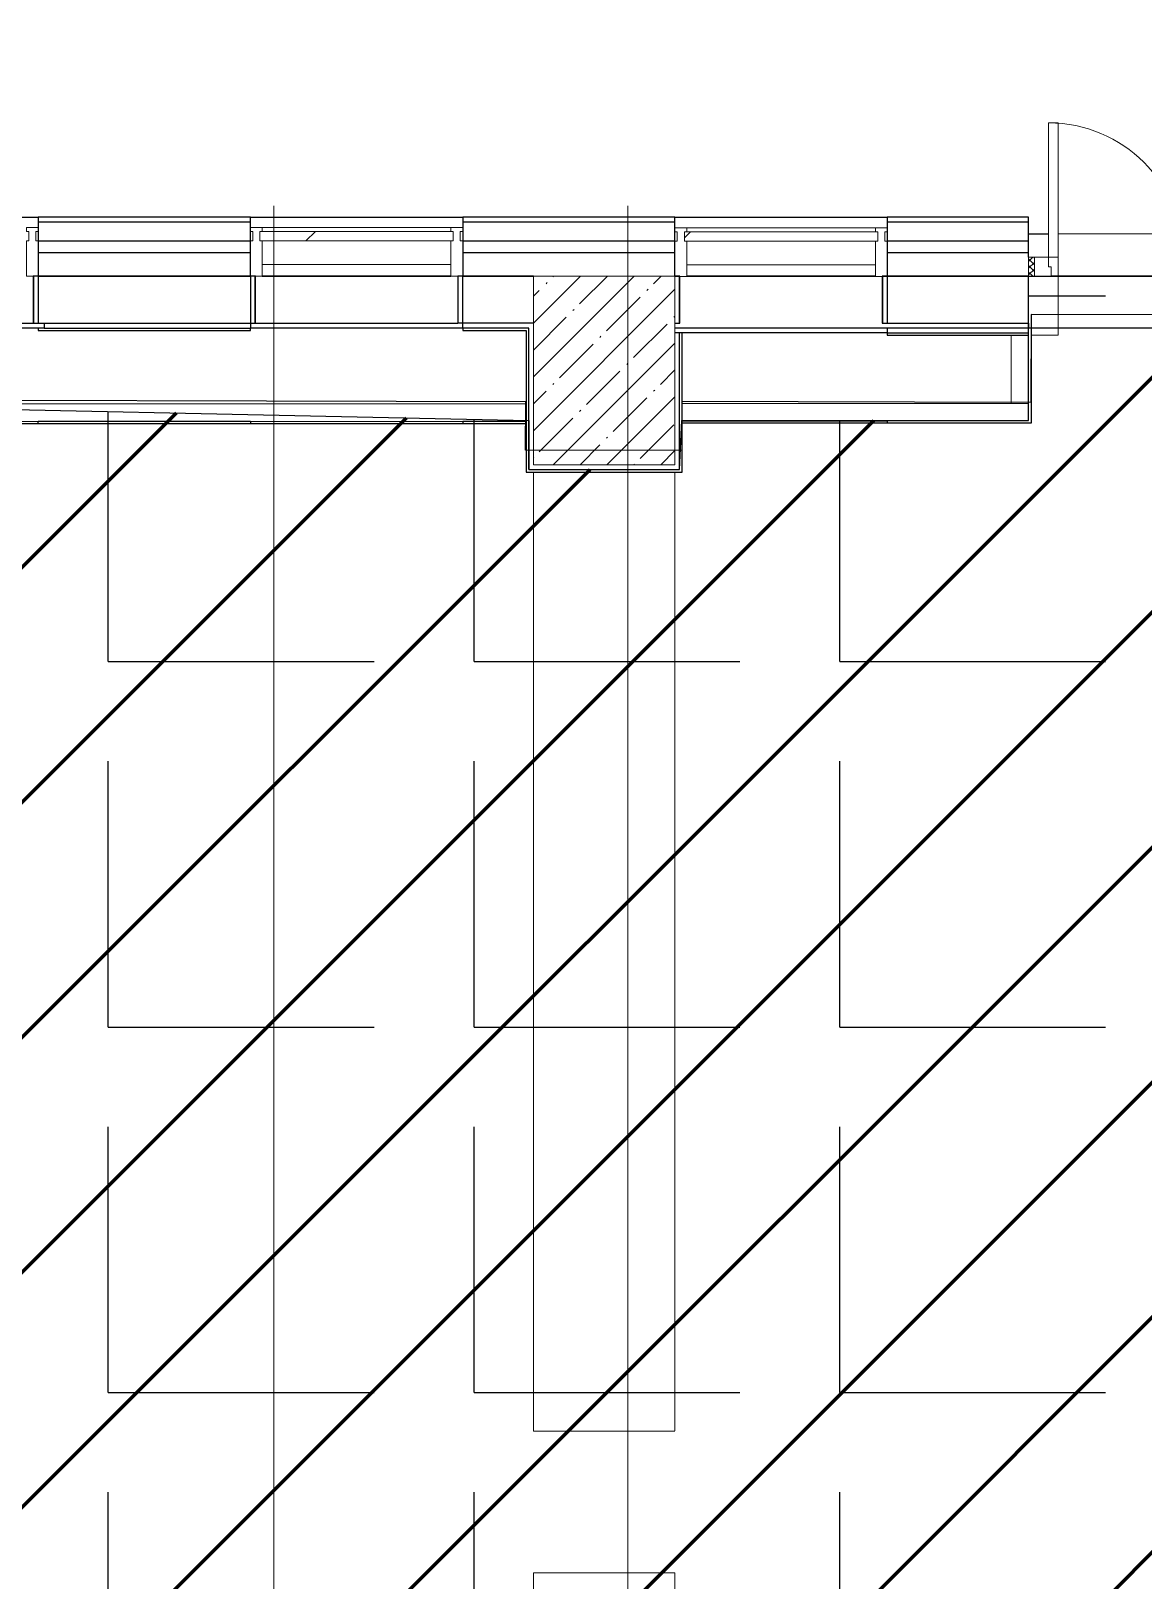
# Model space of a CAD drawing. Header units: millimetres. Extents: x -164500 to 426394, y -23753 to 102118.
# Drawn here: x 16044 to 20760, y 21433 to 28004 of the extents above; entities that cross this region are included whole.
import ezdxf

# ---------------------------------------------------------------- set-up
doc = ezdxf.new("R2010")
doc.units = ezdxf.units.MM
doc.layers.add('1.1.1) Плитка КР1 Остаток', color=52, linetype='Continuous')
for name, color, linetype, lineweight in [('183 стяжка подвал', 160, 'Continuous', 60), ('A-DOOR-2', 7, 'Continuous', 5), ('A-DOOR-FRAM-2', 7, 'Continuous', 5), ('A-FLOR', 7, 'Continuous', 9), ('A-GLAZ-CURT-1', 7, 'Continuous', 5), ('A-GLAZ-CURT-2', 7, 'Continuous', 20), ('A-GLAZ-CWMG', 7, 'Continuous', 9), ('A-GLAZ-CWMG-1', 7, 'Continuous', 20), ('A-WALL', 7, 'Continuous', 5), ('S-COLS-1', 7, 'Continuous', 5), ('Оси', 7, 'Continuous', 9)]:
    doc.layers.add(name, color=color, linetype=linetype, lineweight=lineweight)
doc.layers.add('A-DOOR-1', color=7, linetype='Continuous', lineweight=5, true_color=0xc0c0c0)
doc.layers.add('A-DOOR-FRAM-1', color=7, linetype='Continuous', lineweight=5, true_color=0xc0c0c0)

# ---------------------------------------------------------------- blocks, each defined once
blk = doc.blocks.new('Системная панель - Стекло - 40мм-22856102-Объем проектирования 1 этажа')
at = {"layer": 'A-GLAZ-CURT-1'}
h = blk.add_hatch(dxfattribs=at)
h.set_pattern_fill('FP_51', color=256, style=0, pattern_type=2)
h.set_pattern_definition([(45, (-17560.26, -27090), (-565.685, 565.685), [400, -1200]), (45, (-17960.26, -27290), (-565.685, 565.685), [1200, -400]), (45, (-17160.26, -27490), (-565.685, 565.685), [400, -1200])])
h.paths.add_polyline_path([(-147, -40), (410, -40), (410, 0), (-410, 0), (-410, -40), (-400, -40)])
at = {"layer": 'A-GLAZ-CURT-2'}
for p, q in [((410, 0), (-410, 0)), ((-410, 0), (-410, -40)), ((410, -40), (410, 0)), ((-410, -40), (410, -40))]:
    blk.add_line(p, q, dxfattribs=at)
blk = doc.blocks.new('Прямоугольный импост - Импост структурный с накладкой - 160мм Темный-33186088-Объем проектирования 1 этажа')
at = {"layer": 'A-GLAZ-CWMG'}
for p, q in [((17760.3, 27307), (16960.3, 27307)), ((17760.3, 27150), (16960.3, 27150))]:
    blk.add_line(p, q, dxfattribs=at)
blk = doc.blocks.new('Прямоугольный импост - Импост структурный с накладкой - 190мм-22856094-Объем проектирования 1 этажа')
at = {"layer": 'A-GLAZ-CWMG-1'}
for p, q in [((-50, 40), (-50, 190)), ((-50, 190), (0, 190)), ((0, 190), (0, 40)), ((-40, 40), (-50, 40)), ((-50, -17), (-50, 0)), ((-50, 0), (-40, 0)), ((-40, 0), (-40, 40)), ((-10, 40), (-10, 0)), ((0, 40), (-10, 40)), ((-10, 0), (0, 0)), ((0, 0), (0, -17)), ((0, -17), (-50, -17))]:
    blk.add_line(p, q, dxfattribs=at)
blk = doc.blocks.new('Системная панель - Стекло - 40мм-V27-Объем проектирования 1 этажа')
at = {"layer": 'A-GLAZ-CURT-1'}
h = blk.add_hatch(dxfattribs=at)
h.set_pattern_fill('FP_52', color=256, style=0, pattern_type=2)
h.set_pattern_definition([(45, (-19360.26, -27088.3), (-565.685, 565.685), [400, -1200]), (45, (-19760.26, -27288.3), (-565.685, 565.685), [1200, -400]), (45, (-18960.26, -27488.3), (-565.685, 565.685), [400, -1200])])
h.paths.add_polyline_path([(116, -40), (410, -38.3), (410, 0), (-410, 0), (-410, -40), (-15.4, -40)])
at = {"layer": 'A-GLAZ-CURT-2'}
for p, q in [((410, 0), (-410, 0)), ((-410, 0), (-410, -40)), ((410, -40), (410, 0)), ((-410, -40), (410, -40))]:
    blk.add_line(p, q, dxfattribs=at)
blk = doc.blocks.new('Прямоугольный импост - Импост структурный с накладкой - 190мм-V28-Объем проектирования 1 этажа')
at = {"layer": 'A-GLAZ-CWMG-1'}
for p, q in [((-50, 40), (-50, 190)), ((-50, 190), (0, 190)), ((0, 190), (0, 40)), ((-40, 40), (-50, 40)), ((-50, -17), (-50, 0)), ((-50, 0), (-40, 0)), ((-40, 0), (-40, 40)), ((-10, 40), (-10, 0)), ((0, 40), (-10, 40)), ((-10, 0), (0, 0)), ((0, 0), (0, -17)), ((0, -17), (-50, -17))]:
    blk.add_line(p, q, dxfattribs=at)
blk = doc.blocks.new('Прямоугольный импост - Импост структурный с накладкой - 190мм-22856098-Объем проектирования 1 этажа')
at = {"layer": 'A-GLAZ-CWMG-1'}
for p, q in [((0, 190), (-50, 190)), ((-50, 190), (-50, 40)), ((0, 40), (0, 190)), ((-50, 40), (-40, 40)), ((-40, 0), (-50, 0)), ((-50, 0), (-50, -17)), ((-40, 40), (-40, 0)), ((-10, 0), (-10, 40)), ((-10, 40), (0, 40)), ((0, 0), (-10, 0)), ((0, -17), (0, 0)), ((-50, -17), (0, -17))]:
    blk.add_line(p, q, dxfattribs=at)
blk = doc.blocks.new('Прямоугольный импост - Импост структурный с накладкой - 190мм-V63-Объем проектирования 1 этажа')
at = {"layer": 'A-GLAZ-CWMG-1'}
for p, q in [((0, 190), (-50, 190)), ((-50, 190), (-50, 40)), ((0, 40), (0, 188.3)), ((-50, 40), (-40, 40)), ((-40, 0), (-50, 0)), ((-50, 0), (-50, -17)), ((-40, 40), (-40, 0)), ((-10, 0), (-10, 40)), ((-10, 40), (0, 40)), ((0, 0), (-10, 0)), ((0, -17), (0, 0)), ((-50, -17), (0, -17))]:
    blk.add_line(p, q, dxfattribs=at)
blk = doc.blocks.new('BSC_Колонна _Прямоугольная - 600х800-V168-Объем проектирования 1 этажа')
at = {"layer": 'S-COLS-1'}
h = blk.add_hatch(dxfattribs=at)
h.set_pattern_fill('FP_161', color=256, style=0, pattern_type=2)
h.set_pattern_definition([(45, (-18410.26, -26700), (-114.04925, 114.04925), []), (45, (-18296.2, -26700), (-114.04925, 114.04925), [201.613, -40.323, 6.706, -33.617])])
h.paths.add_polyline_path([(-300, -400), (300, -400), (300, 400), (-300, 400), (-300, -369.5)])
for p, q in [((300, 400), (-300, 400)), ((-300, 400), (-300, -400)), ((300, -400), (300, 400)), ((-300, -400), (300, -400))]:
    blk.add_line(p, q, dxfattribs=at)
blk = doc.blocks.new('110_Дверь_СКБ_2Ст_Наружная - ДН-1_л_ Двухстворчатая 1450 х3300 _h_ в свету с верхним остеклением-23567691-Объем проектирования 1 этажа')
at = {"layer": 'A-DOOR-2'}
h = blk.add_hatch(dxfattribs=at)
h.set_pattern_fill('FP_182', color=256, style=0, pattern_type=2)
h.set_pattern_definition([(135, (1501.41, 189.685), (-14.14214, -14.14214), []), (225, (1501.41, 189.685), (14.14214, -14.14214), [])])
h.paths.add_polyline_path([(844.5, -125), (869.5, -125), (869.5, -45), (844.5, -45), (844.5, -85)])
at = {"layer": 'A-DOOR-FRAM-2'}
h = blk.add_hatch(dxfattribs=at)
h.set_pattern_fill('FP_183', color=256, style=0, pattern_type=2)
h.set_pattern_definition([(45, (-621.384, 189.685), (-14.1421, 14.1421), []), (135, (-621.384, 189.685), (-14.1421, -14.1421), [])])
h.paths.add_polyline_path([(-830.5, -125), (-805.5, -124), (-805.5, -45), (-830.5, -45), (-830.5, -85)])
at = {"layer": 'A-DOOR-1'}
for p, q in [((784.5, 915), (744.5, 915)), ((744.5, 915), (744.5, -45)), ((784.5, -45), (784.5, 915)), ((-745.5, 525), (-745.5, -45)), ((-705.5, 525), (-745.5, 525)), ((-705.5, -45), (-705.5, 525)), ((-745.5, -45), (-705.5, -45)), ((744.5, -45), (784.5, -45))]:
    blk.add_line(p, q, dxfattribs=at)
for centre, radius, start, end in [((784.5, -45), 960, 90, 180), ((-745.5, -45), 570, 0, 90)]:
    blk.add_arc(centre, radius, start, end, dxfattribs=at)
at = {"layer": 'A-DOOR-FRAM-1'}
for p, q in [((-805.5, -45), (-830.5, -45)), ((-830.5, -45), (-830.5, -125)), ((-745.5, -45), (-805.5, -45)), ((-805.5, -45), (-805.5, -125)), ((-805.5, -125), (-805.5, -45)), ((-745.5, -85), (-745.5, -45)), ((784.5, -45), (784.5, -85)), ((844.5, -45), (784.5, -45)), ((844.5, -125), (844.5, -45)), ((869.5, -45), (844.5, -45)), ((844.5, -45), (844.5, -125)), ((869.5, -125), (869.5, -45)), ((-830.5, -125), (-805.5, -125)), ((-805.5, -125), (-735.5, -125)), ((-735.5, -85), (-745.5, -85)), ((-735.5, -125), (-735.5, -85)), ((784.5, -85), (774.5, -85)), ((774.5, -85), (774.5, -125)), ((774.5, -125), (844.5, -125)), ((844.5, -125), (869.5, -125))]:
    blk.add_line(p, q, dxfattribs=at)
blk = doc.blocks.new('Зашивка приборов отопления12 - Зашивка приборов отопления-33278990-Объем проектирования 1 этажа')
at = {"layer": 'A-WALL'}
for p, q in [((35540, 23400), (34640, 23400)), ((37340, 23400), (36440, 23400)), ((34309.7, 23079), (37609, 23079)), ((37609, 23079), (34309.7, 23079)), ((34309.7, 23004), (37609, 23004))]:
    blk.add_line(p, q, dxfattribs=at)
blk = doc.blocks.new('Зашивка приборов отопления13 - Зашивка приборов отопления-33279120-Объем проектирования 1 этажа')
at = {"layer": 'A-WALL'}
for p, q in [((19610.3, 26880), (18710.3, 26880)), ((20135.9, 26560), (20135.9, 26849)), ((20136.3, 26849), (20136.3, 26560)), ((18741.3, 26560), (20135.9, 26560)), ((20210, 26560), (20135.9, 26560)), ((18741.3, 26485), (19610.3, 26485))]:
    blk.add_line(p, q, dxfattribs=at)

msp = doc.modelspace()

# ---------------------------------------------------------------- hatches: boundary and pattern name
at = {"layer": '1.1.1) Плитка КР1 Остаток'}
h = msp.add_hatch(dxfattribs=at)
h.set_pattern_fill('ANGLE', color=256, scale=222)
h.set_pattern_definition([(0, (205553.1, 26879), (0, 1550.67), [1127.76, -422.91]), (90, (205553.1, 26879), (-1550.67, 9e-14), [1127.76, -422.91])])
h.paths.add_polyline_path([(13754.702, 17684.938), (14405.702, 17684.938), (14405.702, 18338.438), (13754.702, 18338.438)], flags=16)
h.paths.add_polyline_path([(13743.702, 21432.938), (14405.702, 21432.938), (14405.702, 22095.938), (13743.702, 22095.938)], flags=16)
h.paths.add_polyline_path([(6445.137, 7763.938), (6442.548, 7557.281), (4619.702, 7556.938), (4619.702, 7763.938), (1354.702, 7783.938), (1355.702, 8384.938), (609.702, 8383.938), (610.702, 10742.938), (1874.702, 10763.938), (1874.702, 11243.938), (3624.702, 11263.938), (3624.702, 10763.938), (6824.702, 10763.938), (6824.702, 11488.938), (6744.702, 11488.938), (6744.702, 12388.938), (6832.702, 12388.938), (6844.702, 14438.938), (7162.202, 14438.938), (7159.702, 14839.938), (6844.702, 14839.938), (6824.702, 15208.938), (6674.702, 15208.938), (6674.702, 15986.938), (6617.702, 17692.938), (4745.702, 17692.938), (4745.702, 18333.137), (4130.853, 18334.256), (4130.853, 18839.06), (6674.702, 18838.938), (6674.702, 20645.938), (9795.702, 20645.938), (9774.702, 22063.938), (9174.702, 22063.938), (9174.702, 24183.938), (9774.702, 24183.938), (9774.702, 24722.262), (13768.823, 24626.219), (14845.702, 24626.219), (14845.702, 26422.938), (18154.958, 26351.124), (18154.958, 26143.938), (18794.958, 26143.938), (18804.143, 26351.124), (20274.702, 26351.124), (20274.702, 26963.938), (21974.702, 26963.938), (21974.702, 14463.938), (22654.702, 14463.938), (22654.702, 13138.938), (22633.702, 11984.938), (22374.702, 11971.938), (22374.702, 11825.982), (20499.702, 11830.384), (20514.702, 11971.938), (20295.702, 11984.938), (20295.702, 15094.938), (13774.702, 15063.938), (13774.702, 10763.938), (20209.461, 10763.938), (20209.461, 7763.938)])
h.paths.add_polyline_path([(3935.822, 18839.06), (6674.702, 18839.06), (6674.702, 20588.938), (3935.822, 20588.938)], flags=17)
h.paths.add_polyline_path([(6612.528, 17692.938), (4124.702, 17692.938), (4124.702, 15113.938), (6612.528, 15113.938)], flags=17)
at = {"layer": '183 стяжка подвал'}
h = msp.add_hatch(dxfattribs=at)
h.set_pattern_fill('ANSI31', color=256, scale=222)
h.set_pattern_definition([(45, (205553.1, 26879), (-498.4042, 498.4042), [])])
h.paths.add_polyline_path([(13754.702, 17684.938), (14405.702, 17684.938), (14405.702, 18338.438), (13754.702, 18338.438)], flags=16)
h.paths.add_polyline_path([(13743.702, 21432.938), (14405.702, 21432.938), (14405.702, 22095.938), (13743.702, 22095.938)], flags=16)
h.paths.add_polyline_path([(6445.137, 7763.938), (6442.548, 7557.281), (4619.702, 7556.938), (4619.702, 7763.938), (1354.702, 7783.938), (1355.702, 8384.938), (609.702, 8383.938), (610.702, 10742.938), (1874.702, 10763.938), (1874.702, 11243.938), (3624.702, 11263.938), (3624.702, 10763.938), (6824.702, 10763.938), (6824.702, 11488.938), (6744.702, 11488.938), (6744.702, 12388.938), (6832.702, 12388.938), (6844.702, 14438.938), (7162.202, 14438.938), (7159.702, 14839.938), (6844.702, 14839.938), (6824.702, 15208.938), (6674.702, 15208.938), (6674.702, 15986.938), (6617.702, 17692.938), (4745.702, 17692.938), (4745.702, 18333.137), (4130.853, 18334.256), (4130.853, 18839.06), (6674.702, 18838.938), (6674.702, 20645.938), (9795.702, 20645.938), (9774.702, 22063.938), (9174.702, 22063.938), (9174.702, 24183.938), (9774.702, 24183.938), (9774.702, 24722.262), (13768.823, 24626.219), (14845.702, 24626.219), (14845.702, 26422.938), (18154.958, 26351.124), (18154.958, 26143.938), (18794.958, 26143.938), (18804.143, 26351.124), (20274.702, 26351.124), (20274.702, 26963.938), (21974.702, 26963.938), (21974.702, 14463.938), (22654.702, 14463.938), (22654.702, 13138.938), (22633.702, 11984.938), (22374.702, 11971.938), (22374.702, 11825.982), (20499.702, 11830.384), (20514.702, 11971.938), (20295.702, 11984.938), (20295.702, 15094.938), (13774.702, 15063.938), (13774.702, 10763.938), (20209.461, 10763.938), (20209.461, 7763.938)])
h.paths.add_polyline_path([(3935.822, 18839.06), (6674.702, 18839.06), (6674.702, 20588.938), (3935.822, 20588.938)], flags=17)
h.paths.add_polyline_path([(6612.528, 17692.938), (4124.702, 17692.938), (4124.702, 15113.938), (6612.528, 15113.938)], flags=17)
h.paths.add_polyline_path([(21915.974, 15309.069), (28602.728, 15309.069), (28602.728, 26272.402), (21915.974, 26272.402)])

# ---------------------------------------------------------------- linework, layer by layer
for p, q in [((15174.958, 27213.938), (16074.958, 27213.938)), ((16974.958, 27213.938), (16074.958, 27213.938)), ((16074.958, 27213.938), (16074.958, 27193.938)), ((16974.958, 27193.938), (16974.958, 27213.938)), ((16974.958, 27213.938), (17874.958, 27213.938)), ((18774.958, 27213.938), (17874.958, 27213.938)), ((17874.958, 27213.938), (17874.958, 27193.938)), ((18774.958, 27193.938), (18774.958, 27213.938)), ((18774.958, 27213.938), (19674.958, 27213.938)), ((20274.702, 27213.938), (19674.958, 27213.938)), ((19674.958, 27213.938), (19674.958, 27193.938)), ((20274.702, 27193.938), (20274.702, 27213.938)), ((16074.958, 27193.938), (16074.958, 26963.938)), ((16074.958, 27193.938), (16974.958, 27193.938)), ((16974.958, 26963.938), (16974.958, 27193.938)), ((17874.958, 27193.938), (17874.958, 26963.938)), ((17874.958, 27193.938), (18774.958, 27193.938)), ((18774.958, 26963.938), (18774.958, 27193.938)), ((19674.958, 27193.938), (19674.958, 26963.938)), ((19674.958, 27193.938), (20274.702, 27193.938)), ((20274.702, 27043.938), (20274.702, 27193.938)), ((20274.702, 27143.938), (20359.702, 27143.938)), ((16074.958, 27113.938), (16974.958, 27113.938)), ((17874.958, 27113.938), (18774.958, 27113.938)), ((19674.958, 27113.938), (20274.702, 27113.938)), ((16074.958, 27063.938), (16974.958, 27063.938)), ((17874.958, 27063.938), (18774.958, 27063.938)), ((19674.958, 27063.938), (20274.702, 27063.938)), ((16053.958, 26963.938), (16053.958, 26763.938)), ((16054.958, 26963.938), (16053.958, 26963.938)), ((16994.958, 26963.938), (16054.958, 26963.938)), ((16054.958, 26963.938), (16054.958, 26763.938)), ((16074.958, 26963.938), (16974.958, 26963.938)), ((16074.958, 26963.938), (16074.958, 26763.938)), ((16974.958, 26963.938), (16974.958, 26743.938)), ((16994.958, 26763.938), (16994.958, 26963.938)), ((16995.958, 26963.938), (16994.958, 26963.938)), ((16995.958, 26763.938), (16995.958, 26963.938)), ((17024.958, 26963.938), (17824.958, 26963.938)), ((17824.958, 26963.938), (17024.958, 26963.938)), ((17853.958, 26963.938), (17853.958, 26763.938)), ((17854.958, 26963.938), (17853.958, 26963.938)), ((18174.958, 26963.938), (17854.958, 26963.938)), ((17854.958, 26963.938), (17854.958, 26763.938)), ((17874.958, 26963.938), (18174.958, 26963.938)), ((17874.958, 26743.938), (17874.958, 26963.938)), ((18794.958, 26963.938), (18774.958, 26963.938)), ((18794.958, 26763.938), (18794.958, 26963.938)), ((18795.958, 26963.938), (18794.958, 26963.938)), ((18795.958, 26763.938), (18795.958, 26963.938)), ((18824.501, 26963.938), (19625.073, 26963.938)), ((19625.073, 26963.938), (18824.501, 26963.938)), ((19653.958, 26963.938), (19653.958, 26763.938)), ((19654.958, 26963.938), (19653.958, 26963.938)), ((20274.702, 26963.938), (19654.958, 26963.938)), ((19654.958, 26963.938), (19654.958, 26763.938)), ((19674.958, 26963.938), (20274.702, 26963.938)), ((19674.958, 26963.938), (19674.958, 26763.938)), ((20274.702, 26763.938), (20274.702, 26963.938)), ((20369.702, 26963.938), (21879.702, 26963.938)), ((21879.702, 26963.938), (20369.702, 26963.938)), ((15195.958, 26763.938), (16053.958, 26763.938)), ((16053.958, 26763.938), (16054.958, 26763.938)), ((16054.958, 26763.938), (16994.958, 26763.938)), ((16099.958, 26763.938), (16099.958, 26743.938)), ((16994.958, 26763.938), (16995.958, 26763.938)), ((16995.958, 26763.938), (17853.958, 26763.938)), ((17853.958, 26763.938), (17854.958, 26763.938)), ((18174.958, 26763.938), (17854.958, 26763.938)), ((18774.958, 26763.938), (18794.958, 26763.938)), ((18794.958, 26763.938), (18795.958, 26763.938)), ((19653.958, 26763.938), (19654.958, 26763.938)), ((19654.958, 26763.938), (20274.702, 26763.938)), ((20274.702, 26763.938), (20274.702, 26743.938)), ((16074.958, 26743.938), (15174.958, 26743.938)), ((16074.958, 26743.938), (15174.958, 26743.938)), ((16099.958, 26743.938), (16074.958, 26743.938)), ((16074.958, 26743.938), (16074.958, 26732.938)), ((16074.958, 26732.938), (16974.958, 26732.938)), ((16099.958, 26743.938), (16974.958, 26743.938)), ((17874.958, 26743.938), (16974.958, 26743.938)), ((17874.958, 26743.938), (16974.958, 26743.938)), ((16974.958, 26732.938), (16974.958, 26743.938)), ((17874.958, 26743.938), (17874.958, 26732.938)), ((18154.958, 26743.938), (17874.958, 26743.938)), ((17874.958, 26732.938), (18143.958, 26732.938)), ((18154.958, 26743.938), (18143.958, 26743.938)), ((18143.958, 26732.938), (18143.958, 26132.938)), ((18154.958, 26743.938), (18154.958, 26743.938)), ((18154.958, 26143.938), (18154.958, 26743.938)), ((19674.958, 26743.938), (18774.958, 26743.938)), ((18794.958, 26723.938), (18774.958, 26723.938)), ((18794.958, 26143.938), (18794.958, 26723.938)), ((18805.958, 26723.938), (18794.958, 26723.938)), ((19674.958, 26723.938), (18805.958, 26723.938)), ((18805.958, 26132.938), (18805.958, 26723.938)), ((20274.702, 26743.938), (19674.958, 26743.938)), ((19674.958, 26743.938), (19674.958, 26723.938)), ((19674.958, 26723.938), (20274.702, 26723.938)), ((19674.958, 26723.938), (19674.958, 26712.938)), ((19674.958, 26712.938), (20274.702, 26712.938)), ((21974.702, 26743.938), (20274.702, 26743.938)), ((20274.702, 26723.938), (20274.702, 26743.938)), ((20274.702, 26712.938), (20274.702, 26723.938)), ((20274.702, 26351.124), (20274.702, 26712.938)), ((20285.702, 26743.938), (20285.702, 26340.124)), ((19674.958, 26351.124), (20274.702, 26351.124)), ((19674.958, 26351.124), (19674.958, 26340.124)), ((18143.958, 26337.938), (14845.702, 26337.938)), ((16074.958, 26348.938), (16974.958, 26348.938)), ((16074.958, 26337.938), (16074.958, 26348.938)), ((16974.958, 26348.938), (16974.958, 26337.938)), ((17874.958, 26348.938), (18143.958, 26348.938)), ((17874.958, 26348.938), (17874.958, 26337.938)), ((20285.702, 26340.124), (18805.958, 26340.124)), ((18143.958, 26132.938), (18805.958, 26132.938)), ((18154.958, 26143.938), (18794.958, 26143.938))]:
    msp.add_line(p, q)
at = {"flags": 128}
msp.add_lwpolyline([(21942.941, 26797.037), (20284.946, 26800.929), (20284.071, 26428.117), (18804.331, 26431.59), (18803.845, 26224.404), (18141.847, 26225.958), (18142.328, 26430.958), (14844.081, 26438.7), (14839.82, 24623.705), (13768.823, 24626.219), (13763.126, 22199.226), (14394.124, 22197.745), (14392.568, 21534.746), (13761.569, 21536.228), (13754.342, 18457.236), (14385.34, 18455.755), (14383.77, 17786.757), (13752.771, 17788.238), (13746.692, 15198.245), (20267.674, 15182.938), (20260.373, 12072.946), (22598.367, 12067.458)], dxfattribs=at)
at = {"layer": '1.1.1) Плитка КР1 Остаток'}
msp.add_lwpolyline([(9774.702, 24722.262), (13768.823, 24626.219), (14845.702, 24626.219), (14845.702, 26422.938), (18154.958, 26351.124), (18154.958, 26143.938), (18794.958, 26143.938), (18804.143, 26351.124), (20274.702, 26351.124), (20274.702, 26963.938), (21974.702, 26963.938)], dxfattribs=at)
at = {"layer": 'A-FLOR'}
for p, q in [((21849.702, 27143.938), (20399.702, 27143.938)), ((20399.702, 27043.938), (20399.702, 26712.938)), ((20285.702, 26712.938), (20399.702, 26712.938)), ((18174.958, 22063.938), (18174.958, 26132.938)), ((18774.958, 26133.282), (18774.958, 22065.71)), ((18774.958, 22063.938), (18174.958, 22063.938)), ((18174.958, 18313.938), (18174.958, 21463.938)), ((18174.958, 21463.938), (18774.958, 21463.938)), ((18774.958, 21463.938), (18774.958, 18313.938))]:
    msp.add_line(p, q, dxfattribs=at)
at = {"layer": 'Оси'}
for points in [[(17074.702, -2042.321), (17074.702, 2957.679), (17074.702, 22262.009), (17074.702, 27262.009)], [(18574.702, -2042.321), (18574.702, 2957.679), (18574.702, 22262.009), (18574.702, 27262.009)]]:
    msp.add_lwpolyline(points, dxfattribs=at)

# ---------------------------------------------------------------- block references
for name, p in [('110_Дверь_СКБ_2Ст_Наружная - ДН-1_л_ Двухстворчатая 1450 х3300 _h_ в свету с верхним остеклением-23567691-Объем проектирования 1 этажа', (21105.202, 27088.938)), ('Системная панель - Стекло - 40мм-22856102-Объем проектирования 1 этажа', (17424.958, 27153.938)), ('Прямоугольный импост - Импост структурный с накладкой - 160мм Темный-33186088-Объем проектирования 1 этажа', (64.702, -136.062)), ('Системная панель - Стекло - 40мм-V27-Объем проектирования 1 этажа', (19224.958, 27152.223)), ('Прямоугольный импост - Импост структурный с накладкой - 160мм Темный-33186088-Объем проектирования 1 этажа', (1864.702, -137.777)), ('BSC_Колонна _Прямоугольная - 600х800-V168-Объем проектирования 1 этажа', (18474.958, 26563.938)), ('Зашивка приборов отопления12 - Зашивка приборов отопления-33278990-Объем проектирования 1 этажа', (-19465.042, 3343.938)), ('Зашивка приборов отопления13 - Зашивка приборов отопления-33279120-Объем проектирования 1 этажа', (64.702, -136.062))]:
    msp.add_blockref(name, p)
at = {"extrusion": (0, 0, -1), "rotation": 180}
for name, p in [('Прямоугольный импост - Импост структурный с накладкой - 190мм-22856094-Объем проектирования 1 этажа', (-16074.958, 27153.938)), ('Прямоугольный импост - Импост структурный с накладкой - 190мм-22856094-Объем проектирования 1 этажа', (-17874.958, 27153.938)), ('Прямоугольный импост - Импост структурный с накладкой - 190мм-V28-Объем проектирования 1 этажа', (-19674.958, 27152.223))]:
    msp.add_blockref(name, p, dxfattribs=at)
at = {"rotation": 180}
for name, p in [('Прямоугольный импост - Импост структурный с накладкой - 190мм-22856098-Объем проектирования 1 этажа', (16974.958, 27153.938)), ('Прямоугольный импост - Импост структурный с накладкой - 190мм-V63-Объем проектирования 1 этажа', (18774.958, 27152.223))]:
    msp.add_blockref(name, p, dxfattribs=at)

doc.saveas('drawing.dxf')
